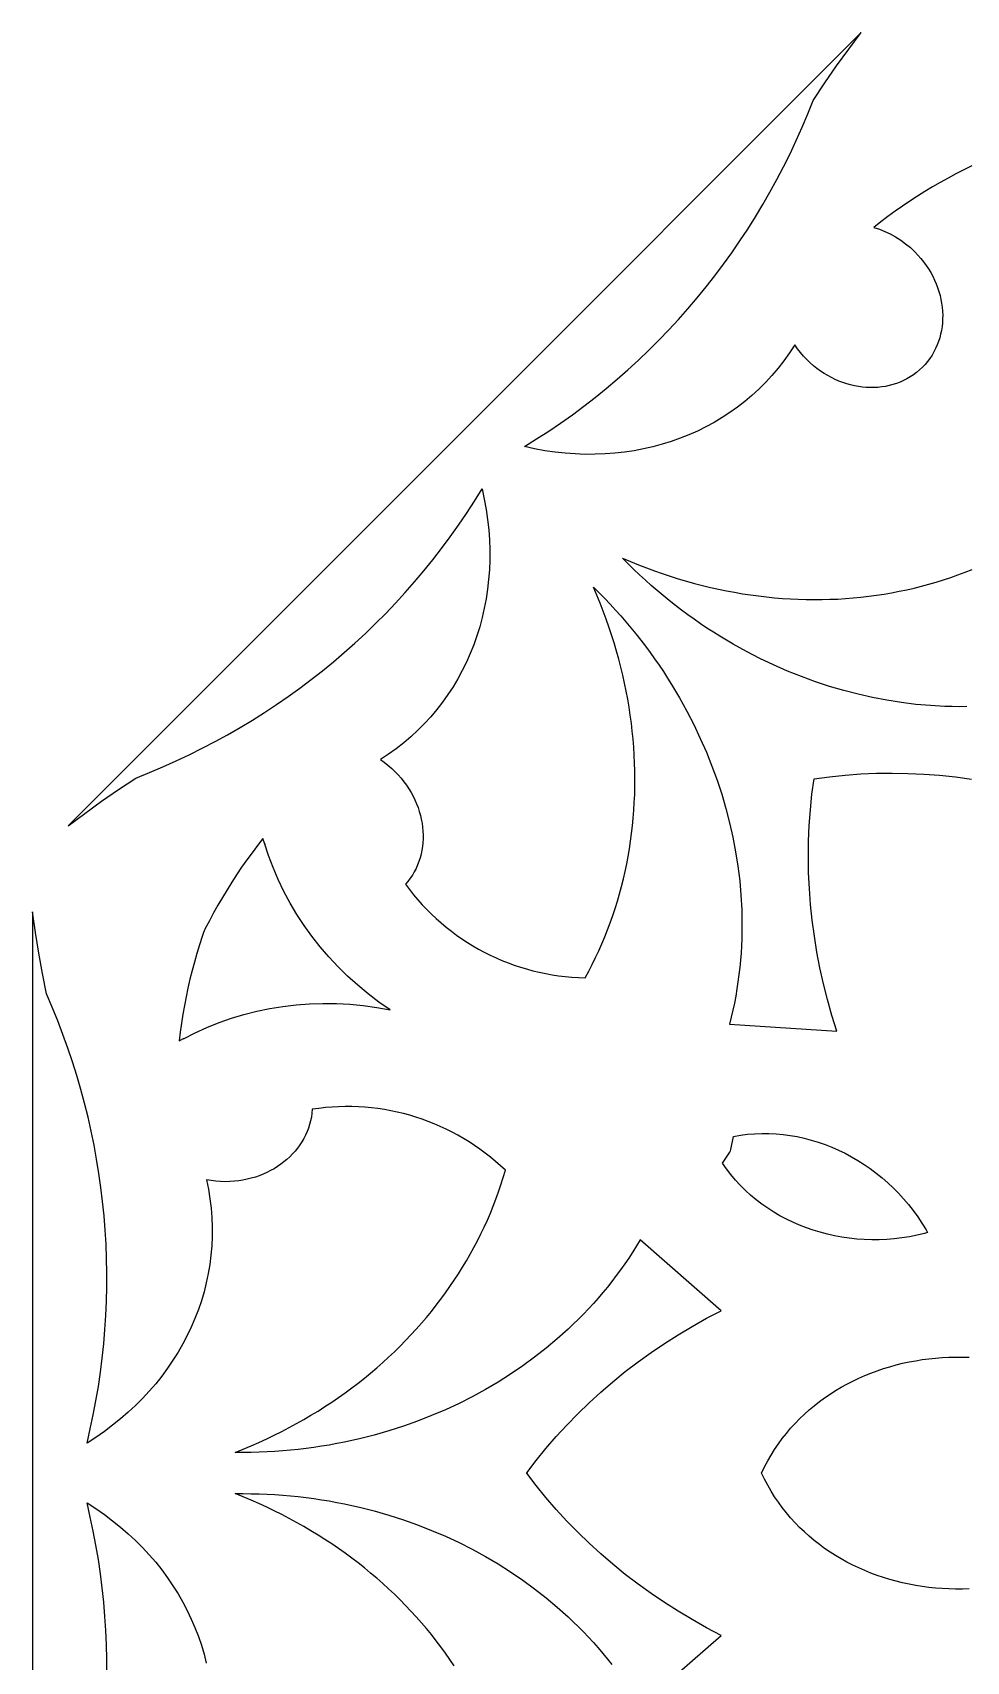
# Model space of a CAD drawing. Extents: x 1908 to 3442, y -299 to 721.
# Drawn here: x 3061.68 to 3087.82, y 263.41 to 308.99 of the extents above; entities that cross this region are included whole.
import ezdxf

# ---------------------------------------------------------------- set-up
doc = ezdxf.new("R2010")
doc.units = 0
doc.layers.add('BITMAP_LAYER', color=18, linetype='CONTINUOUS')

msp = doc.modelspace()

# ---------------------------------------------------------------- linework, layer by layer
at = {"layer": 'BITMAP_LAYER'}
for points in [[(3087.967, 305.262), (3087.744, 305.15), (3087.523, 305.036), (3087.304, 304.917), (3087.086, 304.795), (3086.871, 304.669), (3086.657, 304.54), (3086.446, 304.408), (3086.237, 304.271), (3086.029, 304.132), (3085.824, 303.988), (3085.622, 303.841), (3085.421, 303.691), (3085.223, 303.537), (3085.381, 303.486), (3085.536, 303.425), (3085.688, 303.353), (3085.836, 303.272), (3085.979, 303.18), (3086.117, 303.08), (3086.249, 302.97), (3086.375, 302.852), (3086.462, 302.761), (3086.543, 302.668), (3086.62, 302.572), (3086.691, 302.474), (3086.757, 302.374), (3086.819, 302.272), (3086.875, 302.169), (3086.926, 302.063), (3086.972, 301.957), (3087.013, 301.85), (3087.048, 301.741), (3087.079, 301.632), (3087.104, 301.523), (3087.124, 301.413), (3087.139, 301.303), (3087.149, 301.193), (3087.154, 301.084), (3087.153, 300.975), (3087.147, 300.867), (3087.136, 300.76), (3087.119, 300.654), (3087.097, 300.549), (3087.07, 300.446), (3087.038, 300.345), (3087, 300.246), (3086.957, 300.148), (3086.909, 300.054), (3086.855, 299.961), (3086.796, 299.872), (3086.731, 299.785), (3086.661, 299.702), (3086.586, 299.622), (3086.506, 299.547), (3086.422, 299.477), (3086.336, 299.412), (3086.246, 299.353), (3086.154, 299.299), (3086.059, 299.251), (3085.962, 299.208), (3085.863, 299.17), (3085.762, 299.137), (3085.658, 299.11), (3085.554, 299.088), (3085.448, 299.072), (3085.341, 299.061), (3085.233, 299.055), (3085.124, 299.054), (3085.014, 299.059), (3084.905, 299.068), (3084.795, 299.083), (3084.685, 299.103), (3084.576, 299.129), (3084.467, 299.159), (3084.358, 299.195), (3084.251, 299.236), (3084.144, 299.282), (3084.039, 299.333), (3083.935, 299.389), (3083.834, 299.45), (3083.733, 299.517), (3083.635, 299.588), (3083.54, 299.665), (3083.447, 299.746), (3083.356, 299.833), (3083.261, 299.932), (3083.173, 300.035), (3083.091, 300.14), (3083.015, 300.248), (3082.867, 300.022), (3082.711, 299.804), (3082.547, 299.594), (3082.375, 299.392), (3082.195, 299.198), (3082.009, 299.013), (3081.816, 298.836), (3081.615, 298.667), (3081.409, 298.507), (3081.196, 298.356), (3080.978, 298.213), (3080.753, 298.08), (3080.523, 297.955), (3080.288, 297.839), (3080.048, 297.732), (3079.803, 297.635), (3079.554, 297.546), (3079.301, 297.468), (3079.043, 297.398), (3078.782, 297.339), (3078.517, 297.288), (3078.249, 297.248), (3077.978, 297.218), (3077.705, 297.197), (3077.428, 297.187), (3077.15, 297.186), (3076.869, 297.196), (3076.587, 297.216), (3076.303, 297.247), (3076.018, 297.288), (3075.731, 297.339), (3075.444, 297.402), (3075.788, 297.616), (3076.127, 297.836), (3076.46, 298.063), (3076.788, 298.296), (3077.11, 298.536), (3077.427, 298.781), (3077.738, 299.033), (3078.044, 299.291), (3078.344, 299.554), (3078.638, 299.824), (3078.926, 300.099), (3079.209, 300.381), (3079.485, 300.667), (3079.756, 300.96), (3080.02, 301.258), (3080.279, 301.561), (3080.531, 301.87), (3080.777, 302.184), (3081.016, 302.503), (3081.25, 302.827), (3081.477, 303.156), (3081.697, 303.491), (3081.911, 303.83), (3082.118, 304.174), (3082.319, 304.523), (3082.513, 304.876), (3082.7, 305.234), (3082.88, 305.597), (3083.054, 305.964), (3083.22, 306.336), (3083.38, 306.711), (3083.532, 307.091), (3083.853, 307.577), (3084.183, 308.055), (3084.523, 308.525), (3084.873, 308.987), (3073.776, 297.89), (3073.776, 297.89), (3073.776, 297.89), (3062.675, 286.789), (3063.137, 287.139), (3063.607, 287.479), (3064.085, 287.809), (3064.57, 288.13), (3064.95, 288.282), (3065.326, 288.442), (3065.698, 288.608), (3066.065, 288.782), (3066.427, 288.962), (3066.786, 289.149), (3067.139, 289.343), (3067.488, 289.544), (3067.832, 289.751), (3068.171, 289.965), (3068.506, 290.185), (3068.835, 290.412), (3069.159, 290.645), (3069.478, 290.885), (3069.792, 291.131), (3070.101, 291.383), (3070.404, 291.642), (3070.702, 291.906), (3070.994, 292.177), (3071.281, 292.453), (3071.562, 292.736), (3071.838, 293.024), (3072.107, 293.318), (3072.371, 293.618), (3072.629, 293.924), (3072.881, 294.235), (3073.126, 294.552), (3073.366, 294.874), (3073.599, 295.202), (3073.826, 295.535), (3074.046, 295.874), (3074.26, 296.218), (3074.322, 295.931), (3074.374, 295.644), (3074.415, 295.359), (3074.446, 295.075), (3074.466, 294.793), (3074.476, 294.512), (3074.475, 294.234), (3074.465, 293.957), (3074.444, 293.683), (3074.414, 293.412), (3074.373, 293.145), (3074.323, 292.88), (3074.264, 292.619), (3074.194, 292.361), (3074.115, 292.108), (3074.027, 291.858), (3073.93, 291.614), (3073.823, 291.374), (3073.707, 291.139), (3073.582, 290.909), (3073.449, 290.684), (3073.306, 290.466), (3073.155, 290.253), (3072.995, 290.046), (3072.826, 289.846), (3072.649, 289.653), (3072.464, 289.466), (3072.27, 289.287), (3072.068, 289.115), (3071.858, 288.951), (3071.64, 288.795), (3071.414, 288.647), (3071.522, 288.571), (3071.627, 288.489), (3071.73, 288.4), (3071.829, 288.306), (3071.916, 288.215), (3071.997, 288.122), (3072.074, 288.026), (3072.145, 287.928), (3072.212, 287.828), (3072.273, 287.726), (3072.329, 287.623), (3072.38, 287.518), (3072.426, 287.411), (3072.467, 287.304), (3072.503, 287.195), (3072.533, 287.086), (3072.558, 286.977), (3072.579, 286.867), (3072.594, 286.757), (3072.603, 286.647), (3072.608, 286.538), (3072.607, 286.429), (3072.601, 286.321), (3072.59, 286.214), (3072.573, 286.108), (3072.552, 286.003), (3072.525, 285.9), (3072.492, 285.799), (3072.454, 285.7), (3072.411, 285.602), (3072.363, 285.508), (3072.309, 285.415), (3072.25, 285.326), (3072.185, 285.239), (3072.115, 285.156, 0.234222), (3077.144, 282.541), (3077.245, 282.727), (3077.342, 282.915), (3077.436, 283.105), (3077.525, 283.297), (3077.611, 283.491), (3077.694, 283.686), (3077.772, 283.883), (3077.847, 284.082), (3077.918, 284.282), (3077.985, 284.484), (3078.048, 284.688), (3078.108, 284.893), (3078.164, 285.099), (3078.216, 285.307), (3078.264, 285.516), (3078.308, 285.726), (3078.348, 285.938), (3078.385, 286.15), (3078.417, 286.364), (3078.446, 286.579), (3078.471, 286.794), (3078.492, 287.011), (3078.509, 287.228), (3078.522, 287.447), (3078.532, 287.666), (3078.537, 287.886), (3078.539, 288.106), (3078.536, 288.327), (3078.53, 288.549), (3078.52, 288.771), (3078.505, 288.994), (3078.487, 289.217), (3078.465, 289.441), (3078.439, 289.665), (3078.409, 289.889), (3078.374, 290.113), (3078.336, 290.337), (3078.294, 290.562), (3078.248, 290.786), (3078.198, 291.011), (3078.144, 291.236), (3078.085, 291.46), (3078.023, 291.684), (3077.957, 291.908), (3077.887, 292.132), (3077.812, 292.356), (3077.734, 292.579), (3077.651, 292.802), (3077.564, 293.024), (3077.474, 293.246), (3077.379, 293.467), (3077.537, 293.31), (3077.693, 293.152), (3077.846, 292.991), (3077.996, 292.829), (3078.143, 292.664), (3078.287, 292.498), (3078.429, 292.33), (3078.567, 292.16), (3078.702, 291.988), (3078.835, 291.815), (3078.964, 291.64), (3079.091, 291.464), (3079.214, 291.286), (3079.335, 291.107), (3079.452, 290.926), (3079.566, 290.743), (3079.786, 290.375), (3079.993, 290.001), (3080.187, 289.623), (3080.369, 289.24), (3080.539, 288.854), (3080.695, 288.464), (3080.838, 288.07), (3080.969, 287.674), (3081.086, 287.275), (3081.19, 286.875), (3081.28, 286.472), (3081.357, 286.068), (3081.421, 285.663), (3081.471, 285.257), (3081.506, 284.851), (3081.528, 284.445), (3081.534, 284.242), (3081.536, 284.04), (3081.535, 283.837), (3081.53, 283.635), (3081.521, 283.433), (3081.509, 283.231), (3081.493, 283.03), (3081.474, 282.829), (3081.451, 282.629), (3081.424, 282.429), (3081.394, 282.23), (3081.36, 282.031), (3081.322, 281.833), (3081.281, 281.635), (3081.235, 281.439), (3081.187, 281.243), (3084.191, 281.047), (3084.054, 281.487), (3083.929, 281.929), (3083.818, 282.372), (3083.719, 282.816), (3083.634, 283.261), (3083.561, 283.705), (3083.501, 284.15), (3083.455, 284.595), (3083.421, 285.038), (3083.401, 285.482), (3083.393, 285.923), (3083.399, 286.364), (3083.418, 286.803), (3083.45, 287.239), (3083.495, 287.674), (3083.554, 288.106), (3083.554, 288.106), (3083.555, 288.107), (3083.556, 288.108), (3083.556, 288.108), (3083.988, 288.167), (3084.422, 288.212), (3084.859, 288.244), (3085.298, 288.263), (3085.738, 288.268), (3086.18, 288.261), (3086.623, 288.241), (3087.067, 288.207), (3087.512, 288.16), (3087.957, 288.101)], [(3078.689, 262.157), (3080.952, 264.143), (3080.544, 264.357), (3080.143, 264.582), (3079.751, 264.816), (3079.368, 265.06), (3078.993, 265.314), (3078.627, 265.577), (3078.27, 265.849), (3077.923, 266.131), (3077.585, 266.421), (3077.258, 266.72), (3076.94, 267.027), (3076.632, 267.342), (3076.336, 267.666), (3076.049, 267.997), (3075.774, 268.337), (3075.51, 268.683), (3075.51, 268.684), (3075.51, 268.685), (3075.51, 268.686), (3075.51, 268.687), (3075.774, 269.033), (3076.049, 269.372), (3076.336, 269.704), (3076.632, 270.028), (3076.94, 270.343), (3077.258, 270.65), (3077.585, 270.949), (3077.923, 271.239), (3078.27, 271.521), (3078.627, 271.793), (3078.993, 272.056), (3079.368, 272.31), (3079.751, 272.554), (3080.143, 272.788), (3080.544, 273.013), (3080.952, 273.227), (3078.689, 275.213), (3078.585, 275.04), (3078.478, 274.869), (3078.368, 274.7), (3078.254, 274.534), (3078.138, 274.369), (3078.018, 274.207), (3077.896, 274.046), (3077.77, 273.889), (3077.642, 273.733), (3077.511, 273.579), (3077.377, 273.428), (3077.24, 273.279), (3077.101, 273.133), (3076.958, 272.988), (3076.814, 272.847), (3076.666, 272.707), (3076.364, 272.436), (3076.051, 272.174), (3075.729, 271.922), (3075.398, 271.68), (3075.058, 271.449), (3074.709, 271.229), (3074.352, 271.019), (3073.987, 270.82), (3073.615, 270.632), (3073.235, 270.455), (3072.849, 270.29), (3072.456, 270.136), (3072.057, 269.994), (3071.652, 269.864), (3071.241, 269.746), (3070.825, 269.641), (3070.616, 269.593), (3070.405, 269.548), (3070.193, 269.506), (3069.98, 269.468), (3069.765, 269.432), (3069.55, 269.4), (3069.334, 269.372), (3069.117, 269.346), (3068.899, 269.324), (3068.68, 269.305), (3068.461, 269.289), (3068.241, 269.277), (3068.02, 269.268), (3067.798, 269.263), (3067.576, 269.261), (3067.353, 269.262), (3067.576, 269.351), (3067.797, 269.444), (3068.016, 269.54), (3068.232, 269.639), (3068.445, 269.741), (3068.656, 269.847), (3068.864, 269.955), (3069.069, 270.067), (3069.272, 270.181), (3069.471, 270.299), (3069.669, 270.419), (3069.863, 270.543), (3070.054, 270.669), (3070.243, 270.798), (3070.428, 270.93), (3070.611, 271.064), (3070.791, 271.201), (3070.968, 271.341), (3071.141, 271.483), (3071.312, 271.628), (3071.48, 271.776), (3071.644, 271.925), (3071.805, 272.078), (3071.963, 272.232), (3072.118, 272.389), (3072.27, 272.549), (3072.418, 272.71), (3072.563, 272.874), (3072.705, 273.04), (3072.843, 273.208), (3072.978, 273.378), (3073.11, 273.55), (3073.238, 273.724), (3073.362, 273.901), (3073.483, 274.079), (3073.601, 274.259), (3073.714, 274.44), (3073.825, 274.624), (3073.931, 274.809), (3074.034, 274.996), (3074.133, 275.185), (3074.228, 275.375), (3074.32, 275.567), (3074.408, 275.761), (3074.492, 275.955), (3074.572, 276.152), (3074.648, 276.35), (3074.72, 276.549), (3074.788, 276.749), (3074.852, 276.951), (3074.913, 277.154, 0.234222), (3069.507, 278.861), (3069.498, 278.752), (3069.483, 278.645), (3069.461, 278.54), (3069.434, 278.437), (3069.401, 278.336), (3069.363, 278.236), (3069.319, 278.14), (3069.271, 278.045), (3069.217, 277.953), (3069.158, 277.864), (3069.095, 277.777), (3069.027, 277.693), (3068.955, 277.613), (3068.879, 277.535), (3068.798, 277.461), (3068.714, 277.39), (3068.625, 277.323), (3068.534, 277.26), (3068.438, 277.2), (3068.339, 277.145), (3068.238, 277.093), (3068.133, 277.046), (3068.025, 277.003), (3067.915, 276.965), (3067.801, 276.932), (3067.686, 276.903), (3067.568, 276.879), (3067.449, 276.86), (3067.327, 276.847), (3067.203, 276.839), (3067.078, 276.836), (3066.941, 276.839), (3066.806, 276.849), (3066.673, 276.865), (3066.543, 276.888), (3066.598, 276.624), (3066.642, 276.359), (3066.674, 276.094), (3066.696, 275.83), (3066.706, 275.566), (3066.705, 275.303), (3066.694, 275.042), (3066.671, 274.781), (3066.638, 274.522), (3066.595, 274.264), (3066.541, 274.009), (3066.477, 273.756), (3066.403, 273.505), (3066.319, 273.257), (3066.224, 273.011), (3066.12, 272.769), (3066.006, 272.531), (3065.883, 272.296), (3065.75, 272.065), (3065.607, 271.838), (3065.456, 271.615), (3065.295, 271.397), (3065.125, 271.184), (3064.946, 270.976), (3064.758, 270.773), (3064.561, 270.576), (3064.356, 270.384), (3064.142, 270.199), (3063.919, 270.02), (3063.689, 269.847), (3063.45, 269.681), (3063.202, 269.522), (3063.294, 269.917), (3063.378, 270.312), (3063.453, 270.708), (3063.52, 271.105), (3063.579, 271.502), (3063.629, 271.9), (3063.671, 272.298), (3063.705, 272.696), (3063.731, 273.095), (3063.748, 273.493), (3063.757, 273.892), (3063.758, 274.29), (3063.751, 274.689), (3063.735, 275.087), (3063.712, 275.484), (3063.68, 275.882), (3063.64, 276.278), (3063.592, 276.674), (3063.536, 277.069), (3063.471, 277.464), (3063.399, 277.857), (3063.318, 278.249), (3063.23, 278.64), (3063.133, 279.03), (3063.028, 279.419), (3062.915, 279.806), (3062.794, 280.191), (3062.666, 280.575), (3062.529, 280.957), (3062.384, 281.338), (3062.231, 281.716), (3062.07, 282.093), (3061.953, 282.663), (3061.849, 283.234), (3061.757, 283.807), (3061.678, 284.382), (3061.678, 252.988)]]:
    msp.add_lwpolyline(points, format="xyb", dxfattribs=at)
for points in [[(3087.825, 290.127), (3087.622, 290.126), (3087.419, 290.128), (3087.217, 290.134), (3086.811, 290.155), (3086.405, 290.191), (3085.999, 290.241), (3085.594, 290.304), (3085.19, 290.381), (3084.787, 290.472), (3084.386, 290.576), (3083.988, 290.693), (3083.591, 290.823), (3083.198, 290.967), (3082.808, 291.123), (3082.421, 291.293), (3082.039, 291.475), (3081.661, 291.669), (3081.287, 291.876), (3080.918, 292.096), (3080.736, 292.21), (3080.555, 292.327), (3080.376, 292.448), (3080.198, 292.571), (3080.021, 292.698), (3079.847, 292.827), (3079.673, 292.959), (3079.502, 293.095), (3079.332, 293.233), (3079.164, 293.374), (3078.998, 293.519), (3078.833, 293.666), (3078.671, 293.816), (3078.51, 293.969), (3078.352, 294.124), (3078.195, 294.283), (3078.416, 294.188), (3078.638, 294.097), (3078.86, 294.011), (3079.083, 293.928), (3079.306, 293.85), (3079.53, 293.775), (3079.753, 293.705), (3079.978, 293.639), (3080.202, 293.576), (3080.426, 293.518), (3080.651, 293.464), (3080.875, 293.414), (3081.1, 293.368), (3081.325, 293.326), (3081.549, 293.287), (3081.773, 293.253), (3081.997, 293.223), (3082.221, 293.197), (3082.445, 293.175), (3082.668, 293.157), (3082.89, 293.142), (3083.113, 293.132), (3083.334, 293.126), (3083.556, 293.123), (3083.776, 293.125), (3083.996, 293.13), (3084.215, 293.139), (3084.433, 293.153), (3084.651, 293.17), (3084.867, 293.191), (3085.083, 293.216), (3085.298, 293.244), (3085.512, 293.277), (3085.724, 293.314), (3085.936, 293.354), (3086.146, 293.398), (3086.355, 293.446), (3086.563, 293.498), (3086.769, 293.554), (3086.974, 293.613), (3087.177, 293.677), (3087.379, 293.744), (3087.58, 293.815), (3087.779, 293.89), (3087.976, 293.968)], [(3087.892, 265.443), (3087.705, 265.437), (3087.517, 265.436), (3087.329, 265.44), (3087.142, 265.449), (3086.955, 265.464), (3086.768, 265.483), (3086.583, 265.508), (3086.398, 265.538), (3086.215, 265.572), (3086.032, 265.612), (3085.852, 265.657), (3085.672, 265.706), (3085.495, 265.761), (3085.319, 265.821), (3085.146, 265.885), (3084.974, 265.955), (3084.805, 266.029), (3084.639, 266.108), (3084.475, 266.192), (3084.314, 266.281), (3084.156, 266.375), (3084.002, 266.473), (3083.85, 266.576), (3083.702, 266.684), (3083.558, 266.797), (3083.418, 266.914), (3083.281, 267.036), (3083.149, 267.163), (3083.02, 267.294), (3082.897, 267.43), (3082.778, 267.571), (3082.663, 267.716), (3082.554, 267.865), (3082.449, 268.02), (3082.35, 268.178), (3082.256, 268.342), (3082.168, 268.509), (3082.085, 268.683), (3082.168, 268.856), (3082.256, 269.024), (3082.35, 269.187), (3082.449, 269.346), (3082.554, 269.5), (3082.663, 269.65), (3082.778, 269.795), (3082.897, 269.936), (3083.02, 270.072), (3083.149, 270.203), (3083.281, 270.33), (3083.418, 270.452), (3083.558, 270.569), (3083.702, 270.682), (3083.85, 270.79), (3084.002, 270.893), (3084.156, 270.991), (3084.314, 271.085), (3084.475, 271.174), (3084.639, 271.258), (3084.805, 271.337), (3084.974, 271.411), (3085.146, 271.481), (3085.319, 271.545), (3085.495, 271.605), (3085.672, 271.659), (3085.852, 271.709), (3086.032, 271.754), (3086.215, 271.794), (3086.398, 271.828), (3086.583, 271.858), (3086.768, 271.882), (3086.955, 271.902), (3087.142, 271.916), (3087.329, 271.926), (3087.517, 271.93), (3087.705, 271.929), (3087.892, 271.923)], [(3073.483, 263.291), (3073.362, 263.469), (3073.238, 263.645), (3073.11, 263.82), (3072.978, 263.992), (3072.843, 264.162), (3072.705, 264.33), (3072.563, 264.496), (3072.418, 264.66), (3072.27, 264.821), (3072.118, 264.981), (3071.963, 265.138), (3071.805, 265.292), (3071.644, 265.444), (3071.48, 265.594), (3071.312, 265.742), (3071.141, 265.887), (3070.968, 266.029), (3070.791, 266.169), (3070.611, 266.306), (3070.428, 266.44), (3070.243, 266.572), (3070.054, 266.701), (3069.863, 266.827), (3069.669, 266.95), (3069.471, 267.071), (3069.272, 267.188), (3069.069, 267.303), (3068.864, 267.415), (3068.656, 267.523), (3068.445, 267.629), (3068.232, 267.731), (3068.016, 267.83), (3067.797, 267.926), (3067.576, 268.018), (3067.353, 268.108), (3067.576, 268.109), (3067.798, 268.107), (3068.02, 268.102), (3068.241, 268.093), (3068.461, 268.081), (3068.68, 268.065), (3068.899, 268.046), (3069.117, 268.024), (3069.334, 267.998), (3069.55, 267.97), (3069.765, 267.937), (3069.98, 267.902), (3070.193, 267.864), (3070.405, 267.822), (3070.616, 267.777), (3070.825, 267.729), (3071.241, 267.623), (3071.652, 267.506), (3072.057, 267.376), (3072.456, 267.234), (3072.849, 267.08), (3073.235, 266.915), (3073.615, 266.738), (3073.987, 266.55), (3074.352, 266.351), (3074.709, 266.141), (3075.058, 265.921), (3075.398, 265.689), (3075.729, 265.448), (3076.051, 265.196), (3076.364, 264.934), (3076.666, 264.663), (3076.814, 264.523), (3076.958, 264.381), (3077.101, 264.237), (3077.24, 264.091), (3077.377, 263.942), (3077.511, 263.791), (3077.642, 263.637), (3077.77, 263.481), (3077.896, 263.323)], [(3063.758, 263.079), (3063.757, 263.478), (3063.748, 263.877), (3063.731, 264.275), (3063.705, 264.674), (3063.671, 265.072), (3063.629, 265.47), (3063.579, 265.868), (3063.52, 266.265), (3063.453, 266.662), (3063.378, 267.058), (3063.294, 267.453), (3063.202, 267.848), (3063.45, 267.689), (3063.689, 267.523), (3063.919, 267.35), (3064.142, 267.171), (3064.356, 266.986), (3064.561, 266.794), (3064.758, 266.597), (3064.946, 266.394), (3065.125, 266.186), (3065.295, 265.973), (3065.456, 265.755), (3065.607, 265.532), (3065.75, 265.305), (3065.883, 265.074), (3066.006, 264.839), (3066.12, 264.6), (3066.224, 264.358), (3066.319, 264.113), (3066.403, 263.865), (3066.477, 263.614), (3066.541, 263.361)]]:
    msp.add_lwpolyline(points, dxfattribs=at)
for points in [[(3067.971, 286.241), (3067.821, 286.04), (3067.674, 285.837), (3067.53, 285.632), (3067.391, 285.425), (3067.254, 285.216), (3067.122, 285.005), (3066.992, 284.791), (3066.867, 284.576), (3066.745, 284.358), (3066.626, 284.139), (3066.511, 283.918), (3066.459, 283.811), (3066.421, 283.699), (3066.346, 283.461), (3066.274, 283.222), (3066.207, 282.982), (3066.143, 282.741), (3066.084, 282.499), (3066.028, 282.255), (3065.976, 282.011), (3065.929, 281.766), (3065.885, 281.519), (3065.846, 281.272), (3065.81, 281.024), (3065.779, 280.775), (3065.926, 280.851), (3065.903, 280.835), (3066.226, 281), (3066.557, 281.151), (3066.897, 281.287), (3067.243, 281.408), (3067.595, 281.513), (3067.954, 281.604), (3068.317, 281.679), (3068.684, 281.739), (3069.055, 281.783), (3069.429, 281.811), (3069.804, 281.824), (3070.181, 281.821), (3070.559, 281.801), (3070.936, 281.766), (3071.312, 281.714), (3071.687, 281.646), (3071.374, 281.862), (3071.071, 282.092), (3070.779, 282.334), (3070.498, 282.587), (3070.23, 282.851), (3069.973, 283.125), (3069.729, 283.41), (3069.498, 283.703), (3069.28, 284.005), (3069.077, 284.315), (3068.887, 284.632), (3068.713, 284.957), (3068.553, 285.287), (3068.41, 285.623), (3068.282, 285.963), (3068.171, 286.308), (3068.176, 286.281), (3068.125, 286.439)], [(3082.289, 278.185), (3082.488, 278.175), (3082.687, 278.157), (3082.886, 278.131), (3083.084, 278.096), (3083.28, 278.053), (3083.475, 278.002), (3083.669, 277.943), (3083.86, 277.876), (3084.05, 277.801), (3084.237, 277.719), (3084.421, 277.63), (3084.602, 277.533), (3084.781, 277.429), (3084.955, 277.319), (3085.126, 277.201), (3085.293, 277.077), (3085.456, 276.946), (3085.614, 276.808), (3085.768, 276.665), (3085.916, 276.515), (3086.059, 276.358), (3086.197, 276.197), (3086.329, 276.029), (3086.455, 275.855), (3086.574, 275.676), (3086.687, 275.492), (3086.732, 275.413), (3086.645, 275.388), (3086.435, 275.338), (3086.224, 275.296), (3086.012, 275.262), (3085.8, 275.237), (3085.588, 275.219), (3085.377, 275.21), (3085.166, 275.209), (3084.956, 275.216), (3084.746, 275.231), (3084.539, 275.253), (3084.333, 275.283), (3084.129, 275.321), (3083.927, 275.366), (3083.727, 275.419), (3083.531, 275.479), (3083.337, 275.546), (3083.147, 275.62), (3082.961, 275.702), (3082.778, 275.79), (3082.599, 275.885), (3082.425, 275.987), (3082.256, 276.095), (3082.091, 276.21), (3081.932, 276.332), (3081.778, 276.46), (3081.631, 276.594), (3081.489, 276.735), (3081.354, 276.882), (3081.225, 277.034), (3081.103, 277.193), (3080.989, 277.358), (3081.191, 277.664), (3081.215, 277.698), (3081.221, 277.739), (3081.295, 278.099), (3081.492, 278.134), (3081.691, 278.161), (3081.89, 278.178), (3082.089, 278.186)]]:
    msp.add_lwpolyline(points, close=True, dxfattribs=at)

doc.saveas('drawing.dxf')
